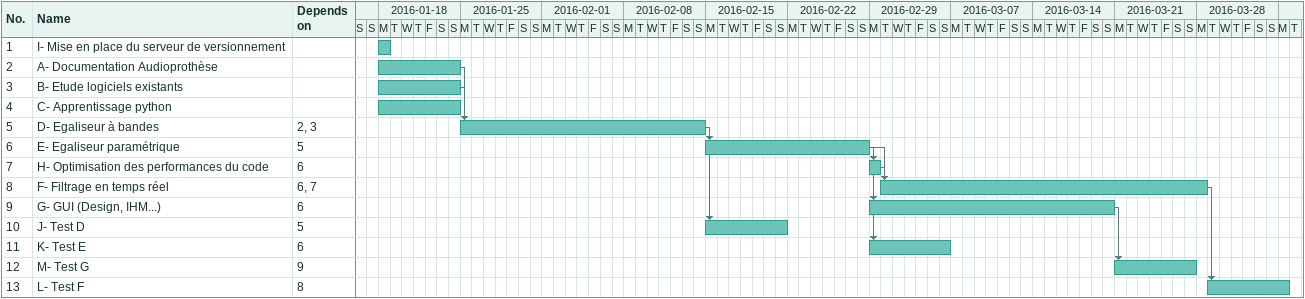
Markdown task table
| ID | Task | Start | Finish | Predecessors |
|---|---|---|---|---|
| 1 | I- Mise en place du serveur de versionnement | 2016-01-18 | 2016-01-18 |  |
| 2 | A- Documentation Audioprothèse | 2016-01-18 | 2016-01-24 |  |
| 3 | B- Etude logiciels existants | 2016-01-18 | 2016-01-24 |  |
| 4 | C- Apprentissage python | 2016-01-18 | 2016-01-24 |  |
| 5 | D- Egaliseur à bandes | 2016-01-25 | 2016-02-14 | 2, 3 |
| 6 | E- Egaliseur paramétrique | 2016-02-15 | 2016-02-28 | 5 |
| 7 | H- Optimisation des performances du code | 2016-02-29 | 2016-02-29 | 6 |
| 8 | F- Filtrage en temps réel | 2016-03-01 | 2016-03-28 | 6, 7 |
| 9 | G- GUI (Design, IHM...) | 2016-02-29 | 2016-03-20 | 6 |
| 10 | J- Test D | 2016-02-15 | 2016-02-21 | 5 |
| 11 | K- Test E | 2016-02-29 | 2016-03-06 | 6 |
| 12 | M- Test G | 2016-03-21 | 2016-03-27 | 9 |
| 13 | L- Test F | 2016-03-29 | 2016-04-04 | 8 |
